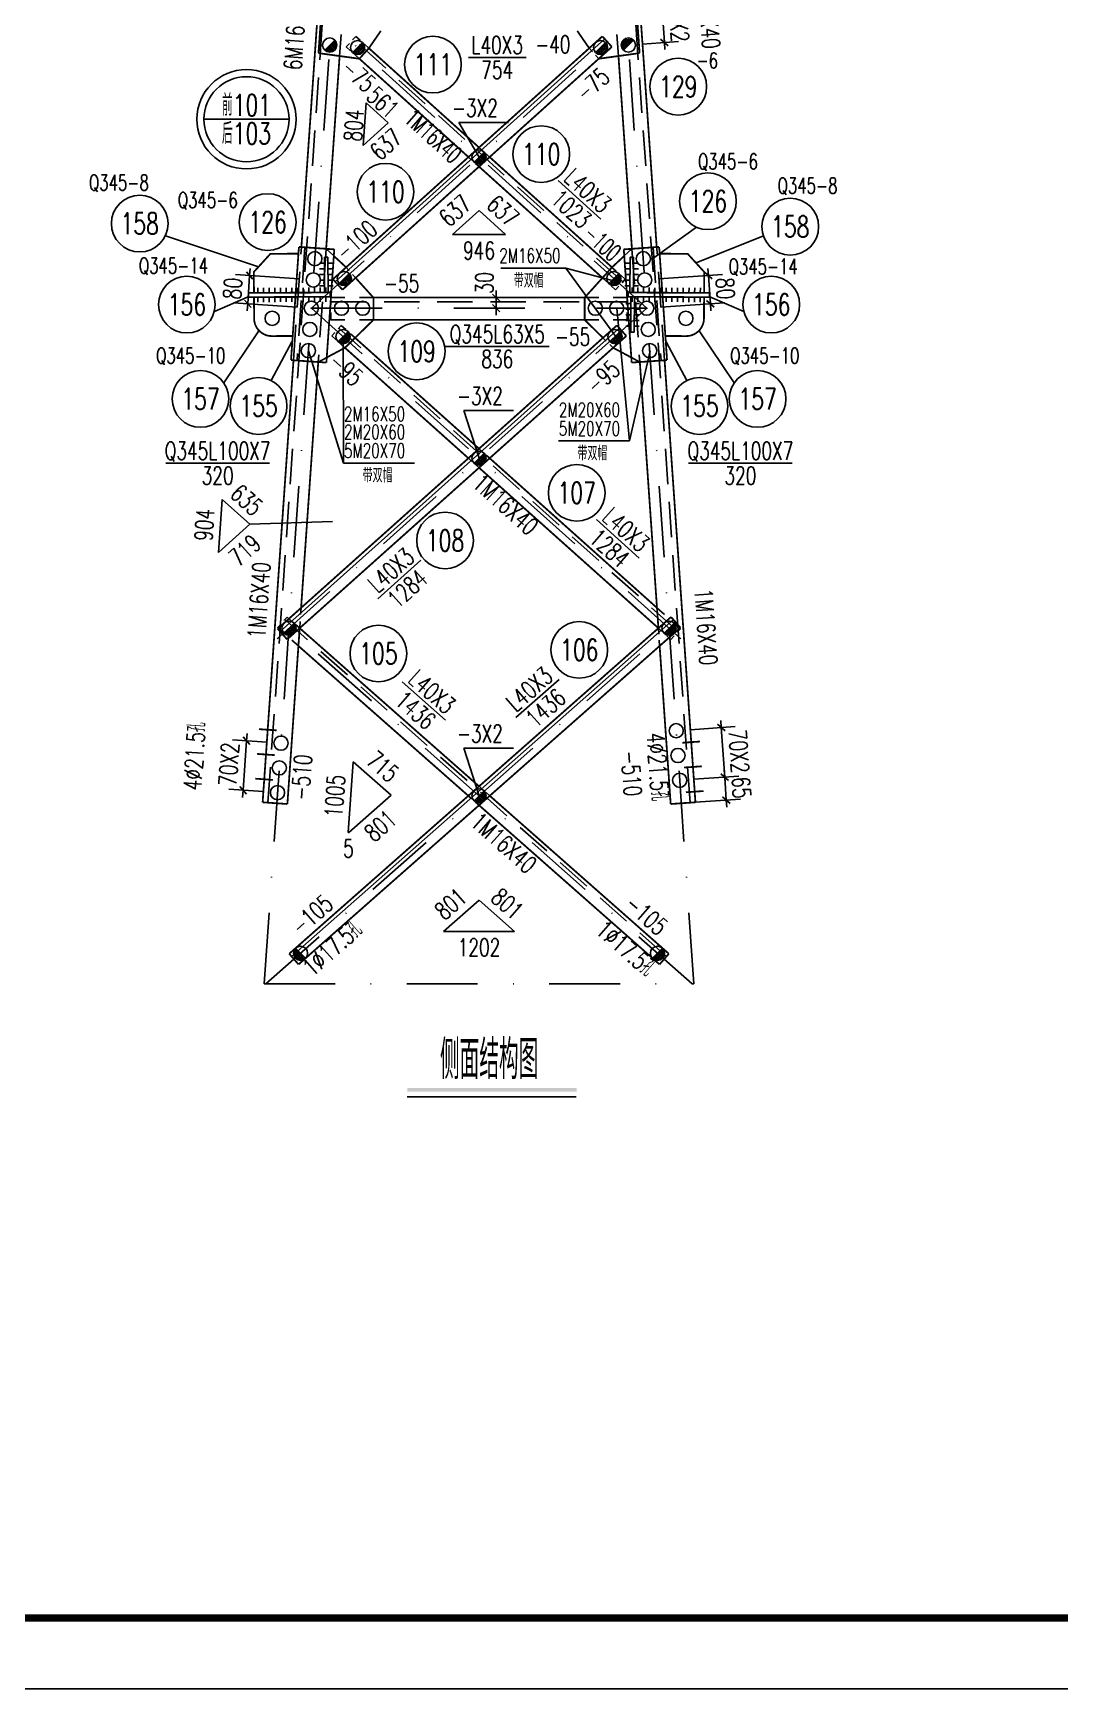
# Model space of a CAD drawing. Header units: millimetres. Extents: x 34238 to 35079, y -7738 to -7144.
# Drawn here: x 34515.1 to 34660, y -7738 to -7504.6 of the extents above; entities that cross this region are included whole.
import ezdxf
from ezdxf.enums import TextEntityAlignment as Align

# ---------------------------------------------------------------- set-up
doc = ezdxf.new("R2010")
doc.units = ezdxf.units.MM
doc.header["$LTSCALE"] = 10
doc.linetypes.add('DASHDOTX2', pattern=[2, 1, -0.5, 0, -0.5])
doc.linetypes.add('DASHED', pattern=[0.75, 0.5, -0.25])
for name, color, linetype in [('$TD_AUDIT_GENERATED_(886)', 4, 'Continuous'), ('1', 1, 'DASHED'), ('2', 1, 'Continuous'), ('3', 1, 'Continuous'), ('4', 2, 'DASHDOTX2'), ('8', 3, 'Continuous')]:
    doc.layers.add(name, color=color, linetype=linetype)
doc.styles.add('DXT', font='simplex.shx', dxfattribs={"width": 0.72, "bigfont": 'hztxt.shx'})
doc.styles.get("Standard").update_dxf_attribs({"font": 'SIMPLEX.shx', "width": 0.7, "bigfont": 'gbhzfs.shx'})
doc.dimstyles.new('BZ$0', dxfattribs={"dimtxt": 2.5, "dimasz": 1, "dimexe": 2, "dimexo": 2, "dimgap": 1, "dimtad": 1, "dimdec": 0, "dimlfac": 20, "dimzin": 12, "dimdsep": 46, "dimtxsty": 'DXT', "dimblk": 'OBLIQUE', "dimcen": 0.09, "dimclrd": 1, "dimclre": 1, "dimclrt": 7, "dimadec": 4, "dimazin": 3, "dimtfac": 1.4, "dimtdec": 0, "dimtix": 1, "dimtmove": 2, "dimatfit": 3, "dimldrblk": 'OBLIQUE', "dimfxl": 1, "dimtolj": 1, "dimtzin": 0, "dimarcsym": 0})

# ---------------------------------------------------------------- blocks, each defined once
blk = doc.blocks.new('_Oblique')
at = {"color": 0, "linetype": 'ByBlock', "lineweight": -2}
blk.add_line((-0.5, -0.5), (0.5, 0.5), dxfattribs=at)
blk = doc.blocks.new('*D65')
at = {"layer": '3', "color": 1, "lineweight": -2}
for p, q in [((34603.4, -7539.22), (34612.38, -7538.6)), ((34610.38, -7538.74), (34610.31, -7537.74)), ((34610.66, -7542.73), (34610.38, -7538.74)), ((34603.68, -7543.21), (34612.66, -7542.59)), ((34610.66, -7542.73), (34610.73, -7543.72))]:
    blk.add_line(p, q, dxfattribs=at)
at = {"layer": 'Defpoints', "color": 0}
for p in [(34601.41, -7539.36), (34610.38, -7538.74), (34601.68, -7543.35)]:
    blk.add_point(p, dxfattribs=at)
at = {"layer": '3', "color": 1, "lineweight": -2}
for p, rotation in [((34610.38, -7538.74), 273.9945000001416), ((34610.66, -7542.73), 93.9945000001416)]:
    blk.add_blockref('_Oblique', p, dxfattribs=dict(at, rotation=rotation))
at = {"layer": '3', "color": 7, "insert": (34612.77, -7540.57), "char_height": 2.5, "attachment_point": 5, "rotation": 273.9945, "style": 'DXT'}
blk.add_mtext('\\A1;80', dxfattribs=at)
blk = doc.blocks.new('M16X40')
blk.add_line((-0.141, -0.141), (0.141, 0.141))
blk.add_circle((0, 0), 0.2)
for radius in [0.16, 0.12, 0.08, 0.04]:
    blk.add_arc((0, 0), radius, 225, 45)
blk = doc.blocks.new('M20X45')
blk.add_circle((0, 0), 0.2)
blk = doc.blocks.new('*D68')
at = {"color": 1, "lineweight": -2}
for p, q in [((34579.69, -7541.85), (34578.45, -7541.85)), ((34580.45, -7541.85), (34580.45, -7540.85)), ((34580.45, -7543.35), (34580.45, -7541.85)), ((34579.69, -7543.35), (34578.45, -7543.35)), ((34580.45, -7543.35), (34580.45, -7544.35))]:
    blk.add_line(p, q, dxfattribs=at)
at = {"layer": 'Defpoints', "color": 0}
for p in [(34580.45, -7541.85), (34581.69, -7541.85), (34581.69, -7543.35)]:
    blk.add_point(p, dxfattribs=at)
at = {"color": 1, "lineweight": -2}
for p, rotation in [((34580.45, -7541.85), 270), ((34580.45, -7543.35), 90)]:
    blk.add_blockref('_Oblique', p, dxfattribs=dict(at, rotation=rotation))
at = {"color": 7, "insert": (34578.8, -7539.79), "char_height": 2.5, "attachment_point": 5, "rotation": 90, "style": 'DXT'}
blk.add_mtext('\\A1;30', dxfattribs=at)
blk = doc.blocks.new('DEEEE')
for p, q in [((23268.06, -4845.53), (23268.76, -4845.53)), ((23268.76, -4844.68), (23268.76, -4849.68)), ((23268.76, -4844.68), (23269.26, -4844.68)), ((23269.26, -4845.18), (23269.26, -4844.68)), ((23269.26, -4844.68), (23269.26, -4849.68)), ((23269.26, -4845.53), (23269.96, -4845.53)), ((23268.06, -4846.33), (23268.76, -4846.33)), ((23268.06, -4847.13), (23268.76, -4847.13)), ((23268.06, -4847.93), (23268.76, -4847.93)), ((23269.26, -4846.33), (23269.96, -4846.33)), ((23269.26, -4847.13), (23269.96, -4847.13)), ((23269.26, -4847.93), (23269.96, -4847.93)), ((23268.06, -4848.73), (23268.76, -4848.73)), ((23269.26, -4849.68), (23268.76, -4849.68)), ((23269.26, -4848.73), (23269.96, -4848.73))]:
    blk.add_line(p, q)
blk = doc.blocks.new('*D70')
at = {"layer": '2', "color": 1, "lineweight": -2}
for p, q in [((34600.67, -7500.12), (34605.75, -7499.77)), ((34603.75, -7499.91), (34603.68, -7498.91)), ((34603.75, -7499.91), (34604.17, -7505.89)), ((34601.09, -7506.11), (34606.17, -7505.75)), ((34604.17, -7505.89), (34604.24, -7506.89))]:
    blk.add_line(p, q, dxfattribs=at)
at = {"layer": 'Defpoints', "color": 0}
for p in [(34598.68, -7500.26), (34599.09, -7506.25), (34604.17, -7505.89)]:
    blk.add_point(p, dxfattribs=at)
at = {"layer": '2', "color": 1, "lineweight": -2}
for p, rotation in [((34603.75, -7499.91), 273.9947899656812), ((34604.17, -7505.89), 93.99478996568118)]:
    blk.add_blockref('_Oblique', p, dxfattribs=dict(at, rotation=rotation))
at = {"layer": '2', "color": 7, "insert": (34606.21, -7502.74), "char_height": 2.5, "attachment_point": 5, "rotation": 273.9948, "style": 'DXT'}
blk.add_mtext('\\A1;60X2', dxfattribs=at)
blk = doc.blocks.new('*D72')
at = {"layer": '3', "color": 1, "lineweight": -2}
for p, q in [((34552.67, -7539.22), (34543.69, -7538.6)), ((34545.41, -7542.73), (34545.68, -7538.74)), ((34545.68, -7538.74), (34545.75, -7537.74)), ((34552.39, -7543.21), (34543.41, -7542.59)), ((34545.41, -7542.73), (34545.34, -7543.72))]:
    blk.add_line(p, q, dxfattribs=at)
at = {"layer": 'Defpoints', "color": 0}
for p in [(34545.68, -7538.74), (34554.66, -7539.36), (34554.38, -7543.35)]:
    blk.add_point(p, dxfattribs=at)
at = {"layer": '3', "color": 1, "lineweight": -2}
for p, rotation in [((34545.68, -7538.74), 266.0054999994425), ((34545.41, -7542.73), 86.00549999944253)]:
    blk.add_blockref('_Oblique', p, dxfattribs=dict(at, rotation=rotation))
at = {"layer": '3', "color": 7, "insert": (34543.3, -7540.57), "char_height": 2.5, "attachment_point": 5, "rotation": 86.0055, "style": 'DXT'}
blk.add_mtext('\\A1;80', dxfattribs=at)
blk = doc.blocks.new('GWTKA1')
blk.add_line((22630.71, -9765.88), (21789.71, -9765.88))
at = {"const_width": 1}
blk.add_lwpolyline([(21814.71, -9755.88), (21814.71, -9181.88), (22620.71, -9181.88), (22620.71, -9755.88), (21814.71, -9755.88)], dxfattribs=at)
blk = doc.blocks.new('*D119')
at = {"color": 1, "lineweight": -2}
for p, q in [((34607.84, -7602.78), (34614.18, -7602.34)), ((34612.19, -7602.48), (34612.12, -7601.48)), ((34612.19, -7602.48), (34612.68, -7609.46)), ((34608.33, -7609.77), (34614.67, -7609.32)), ((34612.68, -7609.46), (34612.75, -7610.46))]:
    blk.add_line(p, q, dxfattribs=at)
at = {"layer": 'Defpoints', "color": 0}
for p in [(34605.84, -7602.92), (34606.33, -7609.91), (34612.68, -7609.46)]:
    blk.add_point(p, dxfattribs=at)
at = {"color": 1, "lineweight": -2}
for p, rotation in [((34612.19, -7602.48), 273.9975592136569), ((34612.68, -7609.46), 93.99755921365694)]:
    blk.add_blockref('_Oblique', p, dxfattribs=dict(at, rotation=rotation))
at = {"color": 7, "insert": (34614.68, -7605.81), "char_height": 2.5, "attachment_point": 5, "rotation": 273.9976, "style": 'DXT'}
blk.add_mtext('\\A1;70X2', dxfattribs=at)
blk = doc.blocks.new('*D120')
at = {"color": 1, "lineweight": -2}
for p, q in [((34548.11, -7604.53), (34543.26, -7604.19)), ((34545.25, -7604.33), (34544.76, -7611.31)), ((34545.25, -7604.33), (34545.32, -7603.33)), ((34547.62, -7611.51), (34542.77, -7611.17)), ((34544.76, -7611.31), (34544.69, -7612.31))]:
    blk.add_line(p, q, dxfattribs=at)
at = {"layer": 'Defpoints', "color": 0}
for p in [(34550.1, -7604.67), (34544.76, -7611.31), (34549.62, -7611.65)]:
    blk.add_point(p, dxfattribs=at)
at = {"color": 1, "lineweight": -2}
for p, rotation in [((34545.25, -7604.33), 266.0065233871015), ((34544.76, -7611.31), 86.00652338710155)]:
    blk.add_blockref('_Oblique', p, dxfattribs=dict(at, rotation=rotation))
at = {"color": 7, "insert": (34542.76, -7607.66), "char_height": 2.5, "attachment_point": 5, "rotation": 86.0065, "style": 'DXT'}
blk.add_mtext('\\A1;70X2', dxfattribs=at)
blk = doc.blocks.new('*D121')
at = {"color": 1, "lineweight": -2}
for p, q in [((34608.33, -7609.77), (34614.67, -7609.32)), ((34612.68, -7609.46), (34612.61, -7608.46)), ((34612.68, -7609.46), (34612.9, -7612.7)), ((34608.55, -7613.01), (34614.9, -7612.56)), ((34612.9, -7612.7), (34612.97, -7613.7))]:
    blk.add_line(p, q, dxfattribs=at)
at = {"layer": 'Defpoints', "color": 0}
for p in [(34606.33, -7609.91), (34606.56, -7613.15), (34612.9, -7612.7)]:
    blk.add_point(p, dxfattribs=at)
at = {"color": 1, "lineweight": -2}
for p, rotation in [((34612.68, -7609.46), 273.9975592136059), ((34612.9, -7612.7), 93.99755921360595)]:
    blk.add_blockref('_Oblique', p, dxfattribs=dict(at, rotation=rotation))
at = {"color": 7, "insert": (34615.03, -7610.93), "char_height": 2.5, "attachment_point": 5, "rotation": 273.9976, "style": 'DXT'}
blk.add_mtext('\\A1;65', dxfattribs=at)

msp = doc.modelspace()

# ---------------------------------------------------------------- linework, layer by layer
for p, q in [((34557.76412784, -7539.63429002), (34595.76362784, -7505.39379002)), ((34584.65912784, -7508.00479002), (34576.53412784, -7508.00479002)), ((34539.2361396, -7516.71246053), (34551.2361396, -7516.71246053)), ((34595.22465698, -7530.78648826), (34589.18865698, -7525.34748826)), ((34549.96912784, -7588.92329002), (34597.81012784, -7546.14629002)), ((34587.92268753, -7548.75920768), (34573.29768753, -7548.75920768)), ((34533.85810567, -7565.20777355), (34548.48281922, -7565.20777355)), ((34622.21015001, -7565.20777355), (34607.58543647, -7565.20777355)), ((34600.63366274, -7578.57646446), (34594.57666274, -7573.16046446)), ((34563.75256251, -7584.30673553), (34569.80956251, -7578.89073553)), ((34551.59162784, -7634.73829002), (34605.44112784, -7587.26129002)), ((34583.23985032, -7601.07714062), (34589.33435032, -7595.70414062)), ((34573.29160279, -7601.4079399), (34567.19710279, -7596.0349399)), ((34567.9119515, -7654.54204788), (34591.71992781, -7654.54204788))]:
    msp.add_line(p, q)
at = {"color": 3}
for p, q in [((34602.69236963, -7536.26210742), (34608.70375979, -7531.92957192)), ((34533.79639291, -7533.12688261), (34546.9294348, -7537.523798)), ((34618.14408122, -7533.14291498), (34608.6346054, -7536.93340173)), ((34590.26248114, -7537.71028931), (34597.38306465, -7539.59372718)), ((34590.26248114, -7537.71028931), (34597.55437133, -7547.67293294)), ((34545.49383241, -7541.76132895), (34540.7065566, -7543.81485009)), ((34610.57442327, -7541.76132895), (34615.36169909, -7543.81485009)), ((34599.24611818, -7562.06519946), (34597.47679085, -7543.36132895)), ((34546.9938106, -7546.5290959), (34542.05146462, -7553.88600931)), ((34609.07444508, -7546.5290959), (34614.01679107, -7553.88600931)), ((34548.71111839, -7553.55070377), (34551.62973434, -7548.11149701)), ((34558.92522909, -7565.18387018), (34558.85662784, -7547.35229002)), ((34607.35713729, -7553.55070377), (34604.43852134, -7548.11149701)), ((34558.92522909, -7565.18387018), (34553.96612784, -7549.33829002)), ((34599.24611818, -7562.06519946), (34602.17379085, -7549.34432895)), ((34545.73133185, -7573.8175722), (34557.35832677, -7573.42007634))]:
    msp.add_line(p, q, dxfattribs=at)
at = {"color": 7}
for p, q in [((34546.82573327, -7541.19005409), (34546.82227972, -7540.49006261)), ((34546.82869346, -7541.79004679), (34546.832147, -7542.49003827)), ((34547.62572353, -7541.18610718), (34547.62226999, -7540.4861157)), ((34547.62868372, -7541.78609988), (34547.63213727, -7542.48609136)), ((34548.4257138, -7541.18216027), (34548.42226025, -7540.48216879)), ((34548.42867398, -7541.78215296), (34548.43212753, -7542.48214445)), ((34549.22570406, -7541.17821336), (34549.22225051, -7540.47822187)), ((34549.22866425, -7541.77820605), (34549.23211779, -7542.47819753)), ((34550.02569433, -7541.17426644), (34550.02224078, -7540.47427496)), ((34550.02865451, -7541.77425914), (34550.03210806, -7542.47425062)), ((34550.82568459, -7541.17031953), (34550.82223104, -7540.47032805)), ((34550.82864477, -7541.77031223), (34550.83209832, -7542.47030371)), ((34551.62567485, -7541.16637262), (34551.6222213, -7540.46638114)), ((34551.62863504, -7541.76636532), (34551.63208858, -7542.4663568)), ((34552.42566512, -7541.16242571), (34552.42221157, -7540.46243423)), ((34552.4286253, -7541.76241841), (34552.43207885, -7542.46240989)), ((34553.22565538, -7541.1584788), (34553.22220183, -7540.45848731)), ((34553.22861556, -7541.75847149), (34553.23206911, -7542.45846297)), ((34554.02564564, -7541.15453188), (34554.0221921, -7540.4545404)), ((34554.02860583, -7541.75452458), (34554.03205938, -7542.45451606)), ((34554.82563591, -7541.15058497), (34554.82218236, -7540.45059349)), ((34554.82859609, -7541.75057767), (34554.83204964, -7542.45056915)), ((34555.62562617, -7541.14663806), (34555.62217262, -7540.44664658)), ((34555.62858635, -7541.74663076), (34555.6320399, -7542.44662224)), ((34556.42561643, -7541.14269115), (34556.42216289, -7540.44269967)), ((34556.42857662, -7541.74268385), (34556.43203017, -7542.44267533)), ((34599.63967907, -7541.74268385), (34599.63622552, -7542.44267533)), ((34599.64263925, -7541.14269115), (34599.6460928, -7540.44269967)), ((34600.43966933, -7541.74663076), (34600.43621578, -7542.44662224)), ((34600.44262951, -7541.14663806), (34600.44608306, -7540.44664658)), ((34601.23965959, -7541.75057767), (34601.23620605, -7542.45056915)), ((34601.24261978, -7541.15058497), (34601.24607333, -7540.45059349)), ((34602.03964986, -7541.75452458), (34602.03619631, -7542.45451606)), ((34602.04261004, -7541.15453188), (34602.04606359, -7540.4545404)), ((34602.83964012, -7541.75847149), (34602.83618657, -7542.45846297)), ((34602.8426003, -7541.1584788), (34602.84605385, -7540.45848731)), ((34603.63963038, -7541.76241841), (34603.63617684, -7542.46240989)), ((34603.64259057, -7541.16242571), (34603.64604412, -7540.46243423)), ((34604.43962065, -7541.76636532), (34604.4361671, -7542.4663568)), ((34604.44258083, -7541.16637262), (34604.44603438, -7540.46638114)), ((34605.23961091, -7541.77031223), (34605.23615736, -7542.47030371)), ((34605.2425711, -7541.17031953), (34605.24602464, -7540.47032805)), ((34606.03960117, -7541.77425914), (34606.03614763, -7542.47425062)), ((34606.04256136, -7541.17426644), (34606.04601491, -7540.47427496)), ((34606.83959144, -7541.77820605), (34606.83613789, -7542.47819753)), ((34606.84255162, -7541.17821336), (34606.84600517, -7540.47822187)), ((34607.6395817, -7541.78215296), (34607.63612815, -7542.48214445)), ((34607.64254189, -7541.18216027), (34607.64599543, -7540.48216879)), ((34608.43957197, -7541.78609988), (34608.43611842, -7542.48609136)), ((34608.44253215, -7541.18610718), (34608.4459857, -7540.4861157)), ((34609.23956223, -7541.79004679), (34609.23610868, -7542.49003827)), ((34609.24252241, -7541.19005409), (34609.24597596, -7540.49006261))]:
    msp.add_line(p, q, dxfattribs=at)
at = {"const_width": 0.25}
for points in [[(34552.98100545, -7534.73411053), (34566.14362784, -7346.23979002)], [(34603.08725023, -7534.73411053), (34600.45482415, -7497.03665544)], [(34555.98362784, -7498.91079002), (34555.39162784, -7507.39029002)], [(34600.08462784, -7498.91079002), (34600.67662784, -7507.39029002)], [(34564.18412784, -7504.25479002), (34562.49662784, -7506.69579002)], [(34591.88412784, -7504.25479002), (34593.57162784, -7506.69579002)], [(34557.42912784, -7539.26279002), (34595.42862784, -7505.02229002)], [(34596.76762784, -7506.50829002), (34558.76812784, -7540.74879002)], [(34561.15762784, -7508.18179002), (34562.49662784, -7506.69579002)], [(34578.03412784, -7520.69629002), (34562.49662784, -7506.69579002)], [(34595.42862784, -7505.02229002), (34596.76762784, -7506.50829002)], [(34555.39162784, -7507.39029002), (34561.15762784, -7508.18179002)], [(34558.37062784, -7507.79879002), (34556.47262784, -7534.97779002)], [(34561.15762784, -7508.18179002), (34576.54012784, -7522.04229002)], [(34600.67662784, -7507.39029002), (34594.91062784, -7508.18179002)], [(34597.69765744, -7507.79921389), (34599.59562784, -7534.97779002)], [(34578.03412784, -7523.38829002), (34595.44312784, -7539.07529002)], [(34596.78162784, -7537.58929002), (34579.52812784, -7522.04229002)], [(34551.51750034, -7550.67055019), (34552.63204894, -7534.70974278)], [(34557.61990265, -7535.0580463), (34552.63204894, -7534.70974278)], [(34556.47262784, -7534.97779002), (34553.47962784, -7534.76879002)], [(34556.47279295, -7534.97794324), (34556.47262784, -7534.97779002)], [(34556.50535405, -7551.01885371), (34557.61990265, -7535.0580463)], [(34598.44835303, -7535.0580463), (34603.43620674, -7534.70974278)], [(34599.56290163, -7551.01885371), (34598.44835303, -7535.0580463)], [(34599.59562784, -7534.97779002), (34602.58862784, -7534.76879002)], [(34604.55075534, -7550.67055019), (34603.43620674, -7534.70974278)], [(34546.29348489, -7541.19268004), (34546.27890177, -7538.23686158), (34548.6104668, -7535.68118181), (34552.56557565, -7535.66166849)], [(34559.28662784, -7537.58929002), (34557.55534147, -7535.98258981)], [(34595.44312784, -7539.07529002), (34596.78162784, -7537.58929002)], [(34596.78162784, -7537.58929002), (34598.51291422, -7535.98258981)], [(34609.77477079, -7541.19268004), (34609.78935391, -7538.23686158), (34607.45778889, -7535.68118181), (34603.50268004, -7535.66166849)], [(34558.76812784, -7540.74879002), (34557.42912784, -7539.26279002)], [(34563.13412784, -7541.85279002), (34560.62512784, -7539.07529002)], [(34592.93412784, -7541.85279002), (34595.44312784, -7539.07529002)], [(34557.02856932, -7541.73972366), (34545.52870928, -7541.79646052), (34545.52574909, -7541.19646782), (34557.02560913, -7541.13973096), (34557.02856932, -7541.73972366)], [(34546.29644508, -7541.79267274), (34546.311246, -7544.79263623)], [(34563.13412784, -7545.00279002), (34563.13412784, -7541.85279002)], [(34563.13412784, -7541.85279002), (34592.93412784, -7541.85279002)], [(34592.93412784, -7545.00279002), (34592.93412784, -7541.85279002)], [(34599.03968637, -7541.73972366), (34610.53954641, -7541.79646052), (34610.54250659, -7541.19646782), (34599.04264655, -7541.13973096), (34599.03968637, -7541.73972366)], [(34609.77181061, -7541.79267274), (34609.75700969, -7544.79263623)], [(34549.63562784, -7588.55079002), (34597.47662784, -7545.77329002)], [(34559.12212784, -7548.93079002), (34563.13412784, -7545.00279002)], [(34592.93412784, -7545.00279002), (34563.13412784, -7545.00279002)], [(34595.51362784, -7547.52829002), (34592.93412784, -7545.00279002)], [(34597.47662784, -7545.77329002), (34598.80962784, -7547.26429002)], [(34548.82354967, -7547.28027171), (34551.75525468, -7547.26580755)], [(34598.80962784, -7547.26429002), (34550.96862784, -7590.04179002)], [(34556.55552754, -7550.30034812), (34559.12212784, -7548.93079002)], [(34559.12212784, -7548.93079002), (34576.53362784, -7564.49979002)], [(34578.03412784, -7563.15829002), (34560.55462784, -7547.52829002)], [(34599.51272814, -7550.30034812), (34596.94612784, -7548.93079002)], [(34607.24470602, -7547.28027171), (34604.31300101, -7547.26580755)], [(34547.51512784, -7613.00779002), (34551.86645685, -7550.69491794)], [(34556.50535405, -7551.01885371), (34551.51750034, -7550.67055019)], [(34552.36512784, -7550.73029002), (34555.35812784, -7550.93929002)], [(34555.35812784, -7550.93929002), (34552.93762784, -7585.59829002)], [(34555.35812784, -7550.93929002), (34555.35903515, -7550.93880587)], [(34599.56290163, -7551.01885371), (34604.55075534, -7550.67055019)], [(34603.70312784, -7550.73029002), (34600.71012784, -7550.93929002)], [(34600.71012784, -7550.93929002), (34603.33012784, -7588.45579002)], [(34608.55312784, -7613.00779002), (34604.20179883, -7550.69491794)], [(34603.13062784, -7585.59829002), (34579.53462784, -7564.49979002)], [(34578.03412784, -7565.84129002), (34603.32812784, -7588.45779002)], [(34550.96862784, -7590.04179002), (34549.63562784, -7588.55079002)], [(34549.72812784, -7588.46829002), (34549.72812784, -7588.46829002)], [(34552.73812784, -7588.45979002), (34551.00662784, -7613.25179002)], [(34551.26062784, -7634.36329002), (34605.11062784, -7586.88629002)], [(34606.43312784, -7588.38629002), (34552.58362784, -7635.86329002)], [(34552.73812784, -7588.45579002), (34552.73812784, -7588.45579002)], [(34578.03412784, -7610.75829002), (34552.74012784, -7588.45779002)], [(34603.33012784, -7588.45979002), (34603.33012784, -7588.45979002)], [(34605.11062784, -7586.88629002), (34606.43312784, -7588.38629002)], [(34606.34012784, -7588.46829002), (34606.34012784, -7588.46829002)], [(34552.56312784, -7590.96779002), (34576.52212784, -7612.09129002)], [(34603.50512784, -7590.96779002), (34605.06162784, -7613.25179002)], [(34604.80762784, -7634.36329002), (34579.54612784, -7612.09129002)], [(34551.00662784, -7613.25179002), (34547.51512784, -7613.00779002)], [(34578.03412784, -7613.42479002), (34603.48462784, -7635.86329002)], [(34605.06162784, -7613.25179002), (34608.55312784, -7613.00779002)], [(34552.58362784, -7635.86329002), (34551.26062784, -7634.36329002)], [(34603.48462784, -7635.86329002), (34604.80762784, -7634.36329002)]]:
    msp.add_lwpolyline(points, dxfattribs=at)
for points in [[(34548.82354967, -7547.28027171, -0.4142135624), (34546.311246, -7544.79263623)], [(34607.24470602, -7547.28027171, 0.4142135624), (34609.75700969, -7544.79263623)]]:
    msp.add_lwpolyline(points, format="xyb", dxfattribs=at)
for centre, radius in [((34571.53412784, -7509.00479002), 4), ((34606.1273054, -7512.11463811), 4), ((34545.2361396, -7516.71246053), 7), ((34545.2361396, -7516.71246053), 6), ((34586.80910983, -7521.62978277), 4), ((34564.8448101, -7526.93687225), 4), ((34610.31880191, -7528.27011308), 4), ((34530.1801996, -7531.41716159), 4), ((34548.22514087, -7531.20777874), 4), ((34621.92939068, -7531.85007611), 4), ((34536.82698729, -7542.84071354), 4), ((34619.24126839, -7542.84071354), 4), ((34569.2369749, -7549.42818092), 4), ((34538.74762264, -7556.14092132), 4), ((34546.94463456, -7557.13951065), 4), ((34609.12362113, -7557.13951065), 4), ((34617.32063305, -7556.14092132), 4), ((34591.81051704, -7569.37704483), 4), ((34573.24573567, -7576.0965558), 4), ((34563.84691703, -7592.03169762), 4), ((34592.16323027, -7591.5192376), 4)]:
    msp.add_circle(centre, radius)
msp.add_trace([(34567.9119515, -7653.29204788), (34567.9119515, -7653.79204788), (34591.81587596, -7653.29204788), (34591.81587596, -7653.79204788)])
at = {"layer": '1'}
for p, q in [((34548.26362784, -7613.06029002), (34566.89162784, -7346.29229002)), ((34607.80462784, -7613.06029002), (34589.17662784, -7346.29229002)), ((34558.37062784, -7507.79879002), (34558.58312784, -7504.75679002)), ((34597.69765745, -7507.79921389), (34597.48512784, -7504.75679002)), ((34559.30062784, -7506.50829002), (34559.74262784, -7506.01779002)), ((34559.30062784, -7506.50829002), (34559.91362784, -7507.06029002)), ((34560.63962784, -7505.02229002), (34560.19762784, -7505.51279002)), ((34598.30412784, -7539.63429002), (34560.30462784, -7505.39379002)), ((34560.63962784, -7505.02229002), (34561.25212784, -7505.57479002)), ((34562.49662784, -7506.69579002), (34561.88362784, -7506.14379002)), ((34593.57162784, -7506.69579002), (34594.01362784, -7507.18629002)), ((34561.15762784, -7508.18179002), (34560.54512784, -7507.62929002)), ((34594.91062784, -7508.18179002), (34594.46862784, -7507.69129002)), ((34578.03412784, -7520.69629002), (34578.52712784, -7521.14029002)), ((34576.54012784, -7522.04229002), (34577.03312784, -7522.48679002)), ((34578.03412784, -7523.38829002), (34577.54112784, -7522.94429002)), ((34579.52812784, -7522.04229002), (34579.03512784, -7521.59829002)), ((34551.8666501, -7550.69493144), (34552.9811987, -7534.73412403)), ((34553.48019588, -7534.76896917), (34552.36518484, -7550.72974429)), ((34556.47262784, -7534.97779002), (34555.35812784, -7550.93929002)), ((34557.55534147, -7535.98258981), (34556.47262784, -7534.97779002)), ((34598.51291422, -7535.98258981), (34599.59562784, -7534.97779002)), ((34599.59562784, -7534.97779002), (34600.71012784, -7550.93929002)), ((34602.5880598, -7534.76896917), (34603.70307084, -7550.72974429)), ((34604.20160558, -7550.69493144), (34603.08705698, -7534.73412403)), ((34559.28662784, -7537.58929002), (34559.28662784, -7537.58929002)), ((34559.28662784, -7537.58929002), (34559.28662784, -7537.58929002)), ((34559.28662784, -7537.58929002), (34559.72812784, -7538.07979002)), ((34560.62512784, -7539.07529002), (34560.18362784, -7538.58479002)), ((34595.44312784, -7539.07529002), (34596.05612784, -7539.62729002)), ((34596.78162784, -7537.58929002), (34597.39462784, -7538.14179002)), ((34598.63912784, -7539.26279002), (34598.02612784, -7538.71079002)), ((34598.63912784, -7539.26279002), (34598.19712784, -7539.75329002)), ((34557.13412784, -7541.85279002), (34557.13412784, -7542.89229002)), ((34557.13412784, -7541.85279002), (34559.11412784, -7541.85279002)), ((34563.13412784, -7541.85279002), (34561.15412784, -7541.85279002)), ((34592.93412784, -7541.85279002), (34594.91412784, -7541.85279002)), ((34597.30012784, -7540.74879002), (34596.68712784, -7540.19629002)), ((34598.93412784, -7541.85279002), (34596.95412784, -7541.85279002)), ((34597.30012784, -7540.74879002), (34597.74212784, -7540.25829002)), ((34598.93412784, -7541.85279002), (34598.93412784, -7542.89229002)), ((34557.13412784, -7542.45279002), (34598.93412784, -7542.45279002)), ((34557.13412784, -7545.00279002), (34557.13412784, -7543.96329002)), ((34598.93412784, -7545.00279002), (34598.93412784, -7543.96329002)), ((34557.13412784, -7545.00279002), (34559.11412784, -7545.00279002)), ((34557.25862784, -7547.26429002), (34557.69862784, -7546.77229002)), ((34558.59162784, -7545.77329002), (34558.15162784, -7546.26529002)), ((34606.09912784, -7588.92329002), (34558.25812784, -7546.14629002)), ((34558.59162784, -7545.77329002), (34559.23912784, -7546.35279002)), ((34563.13412784, -7545.00279002), (34561.15412784, -7545.00279002)), ((34592.93412784, -7545.00279002), (34594.91412784, -7545.00279002)), ((34598.93412784, -7545.00279002), (34596.95412784, -7545.00279002)), ((34557.25862784, -7547.26429002), (34557.87362784, -7547.81429002)), ((34559.12212784, -7548.93079002), (34558.50712784, -7548.38079002)), ((34560.55462784, -7547.52829002), (34559.90662784, -7546.94929002)), ((34595.51362784, -7547.52829002), (34595.98662784, -7547.99129002)), ((34596.94612784, -7548.93079002), (34596.47362784, -7548.46829002)), ((34555.35812784, -7550.93929002), (34556.55552754, -7550.30034812)), ((34600.71012784, -7550.93929002), (34599.51272814, -7550.30034812)), ((34578.03412784, -7563.15829002), (34578.52912784, -7563.60079002)), ((34576.53362784, -7564.49979002), (34577.02912784, -7564.94229002)), ((34578.03412784, -7565.84129002), (34577.53912784, -7565.39829002)), ((34579.53462784, -7564.49979002), (34579.03912784, -7564.05679002)), ((34552.93762784, -7585.59829002), (34552.87212784, -7586.54229002)), ((34603.13062784, -7585.59829002), (34604.18962784, -7586.54529002)), ((34549.63512784, -7588.38629002), (34550.07162784, -7587.89129002)), ((34549.63512784, -7588.38629002), (34549.66562784, -7588.41329002)), ((34549.72812784, -7588.46829002), (34549.69712784, -7588.44129002)), ((34549.72812784, -7588.46829002), (34550.66362784, -7589.29279002)), ((34550.95762784, -7586.88629002), (34550.52112784, -7587.38129002)), ((34604.47662784, -7634.73829002), (34550.62712784, -7587.26129002)), ((34550.95762784, -7586.88629002), (34551.54562784, -7587.40429002)), ((34552.73812784, -7588.45579002), (34552.15062784, -7587.93779002)), ((34552.73812784, -7588.45979002), (34552.80412784, -7587.51529002)), ((34552.73812784, -7588.45579002), (34552.73912784, -7588.45629002)), ((34552.74012784, -7588.45779002), (34552.73962784, -7588.45729002)), ((34603.32812784, -7588.45779002), (34603.32862784, -7588.45829002)), ((34603.33012784, -7588.45979002), (34603.32962784, -7588.45879002)), ((34603.33012784, -7588.45579002), (34603.38762784, -7589.28479002)), ((34603.33012784, -7588.45979002), (34603.91412784, -7588.98179002)), ((34606.34012784, -7588.46829002), (34605.28112784, -7587.52129002)), ((34606.43262784, -7588.55079002), (34605.99262784, -7589.04279002)), ((34606.34012784, -7588.46829002), (34606.37062784, -7588.49529002)), ((34606.43262784, -7588.55079002), (34606.40212784, -7588.52329002)), ((34552.56312784, -7590.96779002), (34551.62712784, -7590.14279002)), ((34603.50512784, -7590.96779002), (34603.44762784, -7590.13879002)), ((34605.09962784, -7590.04179002), (34604.51562784, -7589.51979002)), ((34605.09962784, -7590.04179002), (34605.53912784, -7589.54979002)), ((34576.52212784, -7612.09129002), (34577.02112784, -7612.53129002)), ((34578.03412784, -7610.75829002), (34578.53312784, -7611.19829002)), ((34579.54612784, -7612.09129002), (34579.04712784, -7611.65129002)), ((34578.03412784, -7613.42479002), (34577.53512784, -7612.98479002))]:
    msp.add_line(p, q, dxfattribs=at)
at = {"layer": '2'}
for p, q in [((34575.18533842, -7517.16638969), (34582.18533842, -7517.16638969)), ((34578.03412784, -7522.04229002), (34575.18533842, -7517.16638969)), ((34575.89038947, -7557.78110791), (34582.89038947, -7557.78110791)), ((34578.03412784, -7564.49979002), (34575.89038947, -7557.78110791)), ((34575.89038947, -7605.37260791), (34582.89038947, -7605.37260791)), ((34578.03412784, -7612.09129002), (34575.89038947, -7605.37260791))]:
    msp.add_line(p, q, dxfattribs=at)
at = {"layer": '2', "const_width": 0.25}
for points in [[(34549.47612784, -7602.86979002), (34546.98212784, -7602.69579002)], [(34609.20762784, -7604.44129002), (34606.71412784, -7604.61579002)], [(34549.23262784, -7606.36129002), (34546.73862784, -7606.18729002)], [(34548.98862784, -7609.85279002), (34546.49462784, -7609.67879002)], [(34609.45162784, -7607.93279002), (34606.95762784, -7608.10729002)], [(34609.69562784, -7611.42429002), (34607.20162784, -7611.59879002)]]:
    msp.add_lwpolyline(points, dxfattribs=at)
at = {"layer": '2'}
for centre in [(34548.86121496, -7544.78005545), (34607.20704072, -7544.78005545), (34549.85862784, -7608.15929002)]:
    msp.add_circle(centre, 1, dxfattribs=at)
at = {"layer": '3'}
for p, q in [((34562.12006131, -7514.40774021), (34561.70246131, -7520.39254021)), ((34565.23206131, -7517.21174021), (34562.12006131, -7514.40774021)), ((34561.70246131, -7520.39254021), (34565.23206131, -7517.21174021)), ((34574.28412784, -7532.97367275), (34578.03412784, -7529.59467275)), ((34578.03412784, -7529.59467275), (34581.78412784, -7532.97367275)), ((34581.78412784, -7532.97367275), (34574.28412784, -7532.97367275)), ((34541.80733185, -7570.3085722), (34541.28483185, -7577.7935722)), ((34545.73133185, -7573.8175722), (34541.80733185, -7570.3085722)), ((34541.28483185, -7577.7935722), (34545.73133185, -7573.8175722)), ((34560.2962783, -7607.29686946), (34559.5997783, -7617.27136946)), ((34565.6292783, -7611.99886946), (34560.2962783, -7607.29686946)), ((34559.6492783, -7617.27136946), (34565.6292783, -7611.99886946)), ((34559.5997783, -7617.27136946), (34559.6492783, -7617.27136946)), ((34578.03412784, -7626.81529002), (34573.03412784, -7631.22329002)), ((34583.03412784, -7631.22329002), (34578.03412784, -7626.81529002)), ((34573.03412784, -7631.22329002), (34583.03412784, -7631.22329002))]:
    msp.add_line(p, q, dxfattribs=at)
at = {"layer": '4'}
for p, q in [((34547.73412784, -7638.58529002), (34568.20812784, -7345.38179002)), ((34608.33412784, -7638.58529002), (34587.86012784, -7345.38179002)), ((34554.38412784, -7543.35279002), (34598.88412784, -7503.25479002)), ((34601.68412784, -7543.35279002), (34557.18412784, -7503.25479002)), ((34549.55662784, -7589.96279002), (34601.68412784, -7543.35279002)), ((34554.38412784, -7543.35279002), (34601.68412784, -7543.35279002)), ((34606.51162784, -7589.96279002), (34554.38412784, -7543.35279002)), ((34547.98412784, -7638.58529002), (34606.52162784, -7586.97479002)), ((34608.08412784, -7638.58529002), (34549.54662784, -7586.97479002)), ((34547.73412784, -7638.58529002), (34608.33412784, -7638.58529002))]:
    msp.add_line(p, q, dxfattribs=at)
at = {"layer": '8'}
for p, q in [((34581.1000224, -7537.71028931), (34590.26248114, -7537.71028931)), ((34589.23095128, -7562.06519946), (34599.24611818, -7562.06519946)), ((34558.92522909, -7565.18387018), (34568.94039599, -7565.18387018))]:
    msp.add_line(p, q, dxfattribs=at)

# ---------------------------------------------------------------- block references
msp.add_blockref('GWTKA1', (12448.76172111, 2027.87371662))
at = {"xscale": -1}
for p, rotation in [((57801.30426189, -2576.72471083), 0.2826778905097349), ((11307.04411461, -12276.55873035), 179.7173221094903)]:
    msp.add_blockref('DEEEE', p, dxfattribs=dict(at, rotation=rotation))
at = {"rotation": 359.7173221094902}
msp.add_blockref('DEEEE', (11354.7639938, -2576.72471083), dxfattribs=at)
at = {"layer": '2', "yscale": 5, "zscale": 5}
for name, p, xscale in [('M16X40', (34556.97512784, -7506.24779002), 5), ('M16X40', (34560.89862784, -7506.60179002), 5), ('M16X40', (34595.16962784, -7506.60179002), 5), ('M16X40', (34578.03412784, -7522.04229002), 5), ('M20X45', (34554.87162784, -7536.36979002), 5), ('M20X45', (34601.19662784, -7536.36979002), 5), ('M20X45', (34554.66262784, -7539.36229002), 5), ('M16X40', (34559.02712784, -7539.16879002), 5), ('M16X40', (34597.04112784, -7539.16879002), 5), ('M20X45', (34601.40562784, -7539.36229002), 5), ('M20X45', (34554.38412784, -7543.35279002), 5), ('M20X45', (34554.38412784, -7543.35279002), -5), ('M20X45', (34558.63412784, -7543.35279002), 5), ('M20X45', (34561.63412784, -7543.35279002), 5), ('M20X45', (34594.43412784, -7543.35279002), 5), ('M20X45', (34597.43412784, -7543.35279002), 5), ('M20X45', (34601.68412784, -7543.35279002), 5), ('M20X45', (34554.17512784, -7546.34529002), 5), ('M16X40', (34558.85662784, -7547.35229002), 5), ('M16X40', (34597.21162784, -7547.35229002), 5), ('M20X45', (34601.89312784, -7546.34529002), 5), ('M20X45', (34553.96612784, -7549.33829002), 5), ('M20X45', (34602.10212784, -7549.33829002), 5), ('M16X40', (34578.03412784, -7564.49979002), 5), ('M16X40', (34551.23412784, -7588.46279002), 5), ('M16X40', (34604.83412784, -7588.46279002), 5), ('M20X45', (34605.84362784, -7602.92229002), 5), ('M20X45', (34550.10262784, -7604.66779002), 5), ('M20X45', (34549.85862784, -7608.15929002), 5), ('M20X45', (34606.08762784, -7606.41379002), 5), ('M20X45', (34606.33162784, -7609.90529002), 5), ('M20X45', (34549.61512784, -7611.65079002), 5), ('M16X40', (34578.03412784, -7612.09129002), 5), ('M16X40', (34552.86394689, -7634.29138961), -5), ('M16X40', (34603.20430879, -7634.29138961), 5)]:
    msp.add_blockref(name, p, dxfattribs=dict(at, xscale=xscale))
at = {"layer": '2', "color": 3, "xscale": -4.999999867548468, "yscale": -4.99999986754483, "zscale": 4.999999867545234}
msp.add_blockref('M16X40', (34599.09312784, -7506.24779002), dxfattribs=at)

# ---------------------------------------------------------------- texts
at = {"layer": '$TD_AUDIT_GENERATED_(886)', "width": 0.7}
for s, p in [('158', (34530.1799996, -7531.41725659)), ('158', (34621.92959068, -7531.85017111)), ('156', (34536.82678729, -7542.84080854)), ('156', (34619.24146839, -7542.84080854)), ('157', (34538.74742264, -7556.14101632)), ('155', (34546.94457956, -7557.13936565)), ('155', (34609.12367613, -7557.13936565)), ('157', (34617.32083305, -7556.14101632))]:
    msp.add_text(s, height=3, dxfattribs=at).set_placement(p, align=Align.MIDDLE_CENTER)
at = {"width": 0.7}
for s, height, p in [('L40X3', 2.5, (34580.59662784, -7507.50479002)), ('-40', 2.5, (34588.45063139, -7507.41627627)), ('754', 2.5, (34580.59662784, -7511.00479002)), ('\\M+5C7B0101', 3, (34545.2361396, -7516.21246053)), ('\\M+5BAF3103', 3, (34545.2361396, -7520.21246053)), ('-55', 2.5, (34567.13412784, -7541.10279002)), ('Q345L63X5', 2.5, (34580.61018753, -7548.25920768)), ('-55', 2.5, (34591.24057851, -7548.62291937)), ('836', 2.5, (34580.61018753, -7551.75920768))]:
    msp.add_text(s, height=height, dxfattribs=at).set_placement(p, align=Align.CENTER)
for s, rotation, width, p in [('-75', 317.9787, 0.7, (34560.1898332, -7511.45717592)), ('-75', 42.0213, 0.7, (34594.84563937, -7512.75368988)), ('L40X3', 317.9787, 0.7, (34592.54165698, -7527.69548826)), ('1023', 317.9787, 0.7, (34590.19865698, -7530.29548826)), ('-100', 42.0213, 0.7, (34561.52239692, -7534.73441773)), ('-100', 317.9787, 0.6, (34594.57392356, -7535.06071366)), ('-95', 318.1983999999, 0.7, (34558.43580398, -7552.89844853)), ('-95', 41.8016000001, 0.7, (34596.31889553, -7553.99735673)), ('Q345L100X7', 359.9990610057, 0.7, (34541.17016987, -7564.70765308)), ('Q345L100X7', 0.0009389943, 0.7, (34614.89808582, -7564.70765308)), ('320', 359.9990610057, 0.7, (34541.17016756, -7568.20789754)), ('320', 0.0009389943, 0.7, (34614.89808813, -7568.20789754)), ('L40X3', 318.1983999999, 0.7, (34597.93816274, -7575.49596446)), ('1284', 318.1983999999, 0.7, (34595.60516274, -7578.10496446)), ('L40X3', 41.8016000002, 0.7, (34566.44806251, -7581.22623553)), ('1284', 41.8016000002, 0.7, (34568.78106251, -7583.83523553)), ('L40X3', 318.5986999999, 0.7, (34570.57510279, -7598.3464399)), ('L40X3', 41.4013000001, 0.7, (34585.95635032, -7598.01564062)), ('1436', 318.5986999999, 0.7, (34568.26060279, -7600.9719399)), ('1436', 41.4013000001, 0.7, (34588.27085032, -7600.64114062)), ('-510', 86.0056000001, 0.7, (34554.27079529, -7609.57168854)), ('-510', 273.9943999999, 0.7, (34598.271964, -7609.02762559)), ('-105', 41.4013000001, 0.7, (34555.26562784, -7629.83279002)), ('-105', 318.5986999999, 0.7, (34600.80312784, -7629.83279002))]:
    msp.add_text(s, height=2.5, rotation=rotation, dxfattribs=dict(width=width)).set_placement(p, align=Align.CENTER)
for s, p in [('111', (34571.53412784, -7509.00494002)), ('129', (34606.1270654, -7512.11453811)), ('110', (34586.80912983, -7521.62978277)), ('110', (34564.8449701, -7526.93702225)), ('126', (34610.31899191, -7528.27031308)), ('126', (34548.22495087, -7531.20797874)), ('109', (34569.2369749, -7549.42823092)), ('107', (34591.81073204, -7569.37704483)), ('108', (34573.24555067, -7576.0966558)), ('105', (34563.84715203, -7592.03149262)), ('106', (34592.16337027, -7591.5191776))]:
    msp.add_text(s, height=3, dxfattribs=at).set_placement(p, align=Align.MIDDLE_CENTER)
for s, p in [('-6', (34608.70836931, -7509.52848172)), ('Q345-6', (34608.91499374, -7523.76045643)), ('Q345-8', (34523.01826418, -7526.74344467)), ('Q345-8', (34620.14465943, -7527.1763592)), ('Q345-6', (34535.55614087, -7529.20777874)), ('Q345-14', (34530.06553856, -7538.45069165)), ('Q345-14', (34613.23390206, -7538.5723156)), ('Q345-10', (34532.49083829, -7551.13414388)), ('Q345-10', (34613.45741739, -7551.13414388))]:
    msp.add_text(s, height=2.2, dxfattribs=at).set_placement(p)
msp.add_text('\\M+5B2E0\\M+5C3E6\\M+5BDE1\\M+5B9B9\\M+5CDBC', height=5.5, dxfattribs=at).set_placement((34579.45891951, -7648.99928293), align=Align.MIDDLE)
at = {"layer": '2', "width": 0.7}
for p in [(34574.2445632, -7516.36246377), (34574.94961425, -7556.97718199), (34574.94961425, -7604.56868199)]:
    msp.add_text('-3X2', height=2.5, dxfattribs=at).set_placement(p)
for s, p in [('2M16X50', (34580.89014198, -7536.93081531)), ('\\M+5B4F8\\M+5CBAB\\M+5C3B1                        ', (34582.94378864, -7540.44840415)), ('2M16X50', (34558.97474302, -7559.27195742)), ('2M20X60', (34589.28940282, -7558.67323652)), ('2M20X60', (34558.98368063, -7561.79190724)), ('5M20X70', (34589.28940282, -7561.32007623)), ('5M20X70', (34558.98368063, -7564.43874695)), ('\\M+5B4F8\\M+5CBAB\\M+5C3B1                        ', (34591.92742568, -7564.8033143)), ('\\M+5B4F8\\M+5CBAB\\M+5C3B1                        ', (34561.62170349, -7567.92198502))]:
    msp.add_text(s, height=2, rotation=359.9600942689, dxfattribs=at).set_placement(p)
at = {"layer": '3'}
for s, rotation, width, p in [('6M16X40', 273.9943999995, 0.7, (34608.42225083, -7501.52842484)), ('6M16X40', 86.0056000001, 0.7, (34554.11553868, -7504.52153671)), ('1M16X40', 317.9787, 0.6, (34570.24053547, -7520.57464676)), ('1M16X40', 318.1983999999, 0.7, (34580.43412783, -7572.51049013)), ('1M16X40', 86.0056000001, 0.7, (34548.99762346, -7584.66412155)), ('1M16X40', 273.9943999995, 0.7, (34608.05702081, -7588.43312271)), ('4%%C21.5\\M+5BFD7', 86.0056000001, 0.7, (34539.90032275, -7606.64450281)), ('4%%C21.5\\M+5BFD7', 273.9943999995, 0.7, (34601.26474635, -7608.1317844)), ('1M16X40', 318.5986999999, 0.7, (34580.20384906, -7620.244673)), ('1%%C17.5\\M+5BFD7', 41.4013000001, 0.7, (34558.63918905, -7635.08047035)), ('1%%C17.5\\M+5BFD7', 318.5986999999, 0.7, (34597.42906664, -7635.08047035))]:
    msp.add_text(s, height=2.5, rotation=rotation, dxfattribs=dict(at, width=width)).set_placement(p, align=Align.BOTTOM_CENTER)
at = {"layer": '3', "width": 0.7}
for s, rotation, p in [('561', 317.9788000001, (34563.63200525, -7515.2485899)), ('804', 86.0056000001, (34561.62722808, -7517.67024031)), ('637', 42.0213, (34565.74732256, -7521.18444268)), ('637', 42.0213, (34575.48962784, -7530.54117275)), ('637', 317.9787, (34580.57862784, -7530.54117275)), ('635', 318.1983999999, (34544.43583185, -7571.3175722)), ('904', 86.0056000001, (34540.54833185, -7573.9815722)), ('719', 41.8016999999, (34545.84083185, -7578.4145722)), ('715', 318.5986999999, (34563.6242783, -7608.89786946)), ('1005', 86.0056000001, (34558.9502783, -7612.21436946)), ('801', 41.4013000001, (34564.9542783, -7617.26036946)), ('801', 41.4013000001, (34574.87262784, -7628.26929002)), ('801', 318.5986999999, (34581.19562784, -7628.26929002))]:
    msp.add_text(s, height=2.5, rotation=rotation, dxfattribs=at).set_placement(p, align=Align.CENTER)
for s, p in [('946', (34578.03412784, -7536.47367275)), ('5', (34559.6247783, -7620.77136946)), ('1202', (34578.03412784, -7634.72329002))]:
    msp.add_text(s, height=2.5, dxfattribs=at).set_placement(p, align=Align.CENTER)

# ---------------------------------------------------------------- dimensions: what is measured, and where the dimension line sits
at = {"color": 3}
dim = msp.add_linear_dim(base=(34580.45341926, -7541.85279002), p1=(34581.69152302, -7543.35279002), p2=(34581.69152302, -7541.85279002), angle=90, text='30', dimstyle='BZ$0', dxfattribs=at)
dim.commit()
dim.dimension.update_dxf_attribs({"geometry": '*D68', "text_midpoint": (34578.80268194, -7539.79310966), "dimtype": 129})
for p1, p2, distance, text, picture, middle in [((34605.84362784, -7602.92229002), (34606.33162784, -7609.90529002), 6.35919877, '70X2', '*D119', (34614.67588061, -7605.81360852)), ((34550.10262784, -7604.66779002), (34549.61512784, -7611.65079002), -4.86345546, '70X2', '*D120', (34542.76269395, -7607.66388838)), ((34606.33162784, -7609.90529002), (34606.55818581, -7613.14720455), 6.35919877, '65', '*D121', (34615.0331596, -7610.92606579))]:
    dim = msp.add_aligned_dim(p1=p1, p2=p2, distance=distance, text=text, dimstyle='BZ$0', dxfattribs=at)
    dim.commit()
    dim.dimension.update_dxf_attribs({"geometry": picture, "text_midpoint": middle})
at = {"layer": '2', "color": 3}
dim = msp.add_aligned_dim(p1=(34598.67512784, -7500.26229002), p2=(34599.09312784, -7506.24779002), distance=5.09141623, text='60X2', dimstyle='BZ$0', dxfattribs=at)
dim.commit()
dim.dimension.update_dxf_attribs({"geometry": '*D70', "text_midpoint": (34606.20770729, -7502.74359465)})
at = {"layer": '3'}
for base, p1, p2, angle, picture, middle in [((34545.68446032, -7538.73584143), (34554.38412784, -7543.35279002), (34554.66262784, -7539.36279002), 266.0054999994, '*D72', (34543.3006149, -7540.57410055)), ((34610.38379536, -7538.73584143), (34601.68412784, -7543.35279002), (34601.40562784, -7539.36279002), 273.9945000001, '*D65', (34612.76764078, -7540.57410055))]:
    dim = msp.add_linear_dim(base=base, p1=p1, p2=p2, angle=angle, text='80', dimstyle='BZ$0', dxfattribs=at)
    dim.commit()
    dim.dimension.update_dxf_attribs({"geometry": picture, "text_midpoint": middle})

doc.saveas('drawing.dxf')
